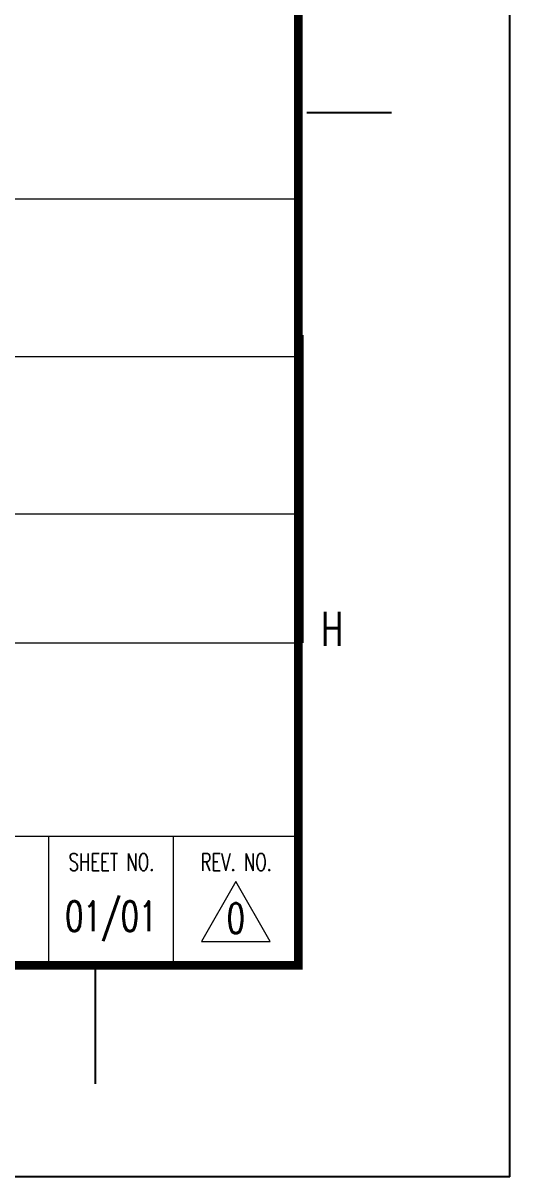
# Model space of a CAD drawing. Header units: millimetres. Extents: x 0 to 232280, y -26939 to 23794.
# Drawn here: x 107921 to 108328, y -26909 to -25945 of the extents above; entities that cross this region are included whole.
import ezdxf
from ezdxf.enums import TextEntityAlignment as Align

# ---------------------------------------------------------------- set-up
doc = ezdxf.new("R2010")
doc.units = ezdxf.units.MM
doc.header["$LTSCALE"] = 30
doc.layers.add('BODER', color=7, linetype='Continuous')
doc.layers.add('border', color=130, linetype='Continuous')
doc.styles.add('ROMANS', font='ROMANS.shx', dxfattribs={"width": 0.8})

# ---------------------------------------------------------------- blocks, each defined once
blk = doc.blocks.new('TITLE')
at = {"color": 7}
for p, q in [((841, 0), (841, 594.854)), ((824.024, 88.945), (831.098, 88.945)), ((823.671, 70.335), (823.671, 44.638)), ((806.341, 17.683), (806.341, 7.78)), ((841, 0), (0, 0))]:
    blk.add_line(p, q, dxfattribs=at)
at = {"color": 7, "lineweight": 0}
for p, q in [((699.671, 44.638), (823.671, 44.638)), ((699.671, 44.638), (823.671, 44.638)), ((699.671, 44.638), (823.671, 44.638)), ((699.671, 28.465), (823.671, 28.465)), ((802.46, 17.683), (802.46, 28.465)), ((812.889, 17.683), (812.889, 28.465))]:
    blk.add_line(p, q, dxfattribs=at)
at = {"color": 7, "const_width": 0.707}
for points in [[(823.317, 17.329), (823.317, 577.171)], [(28.293, 17.683), (823.671, 17.683)]]:
    blk.add_lwpolyline(points, dxfattribs=at)
at = {"color": 7, "lineweight": 0}
blk.add_lwpolyline([(820.971, 19.678), (818.1, 24.701), (815.229, 19.678)], close=True, dxfattribs=at)
at = {"layer": 'border', "color": 7, "linetype": 'Continuous', "lineweight": 0}
for p, q in [((699.671, 81.726), (823.671, 81.726)), ((699.671, 68.573), (823.671, 68.573)), ((699.671, 55.42), (823.671, 55.42))]:
    blk.add_line(p, q, dxfattribs=at)
at = {"color": 7, "style": 'ROMANS', "width": 0.7}
blk.add_text('H', height=2.829, dxfattribs=at).set_placement((826.146, 45.799), align=Align.MIDDLE)
at = {"color": 7, "lineweight": 0, "style": 'ROMANS', "width": 0.7}
for s, p in [('SHEET NO.', (807.704, 25.59)), ('REV. NO.', (818.132, 25.59))]:
    blk.add_text(s, height=1.4376, dxfattribs=at).set_placement(p, align=Align.CENTER)
at = {"layer": 'BODER', "color": 7, "style": 'ROMANS', "width": 0.7}
blk.add_text('01/01', height=2.5, dxfattribs=at).set_placement((807.672, 21.615), align=Align.MIDDLE)

msp = doc.modelspace()

# ---------------------------------------------------------------- block references
at = {"linetype": 'ByBlock', "xscale": 9.999999998999984, "yscale": 9.999999998999984, "zscale": 9.999999998999984}
msp.add_blockref('TITLE', (99917.65, -26909.16), dxfattribs=at)

# ---------------------------------------------------------------- texts
at = {"layer": 'BODER', "color": 7, "style": 'ROMANS', "width": 0.7}
msp.add_text('0', height=25, dxfattribs=at).set_placement((108098.65, -26693.01), align=Align.MIDDLE)

doc.saveas('drawing.dxf')
